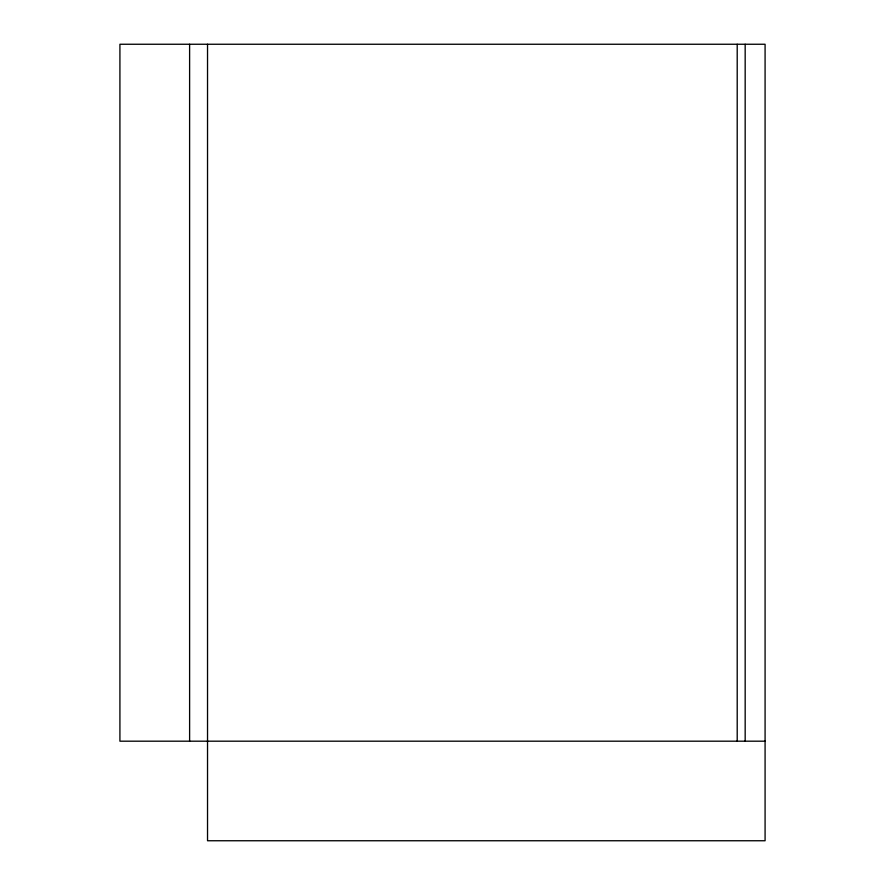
<?xml version="1.0" encoding="UTF-8"?>
<svg xmlns="http://www.w3.org/2000/svg" width="885" height="885" viewBox="0 0 885 885"><rect width="100%" height="100%" fill="white"/><g stroke="black" fill="none" stroke-linecap="round" stroke-linejoin="round"><path stroke-width="1.33" d="M765.082 741.188L119.918 741.188L119.918 44.25L765.082 44.25L765.082 840.75L207.532 840.75L207.532 44.25M745.17 44.25L745.17 741.188M737.205 44.25L737.205 741.188M189.611 44.25L189.611 741.188"/></g></svg>
